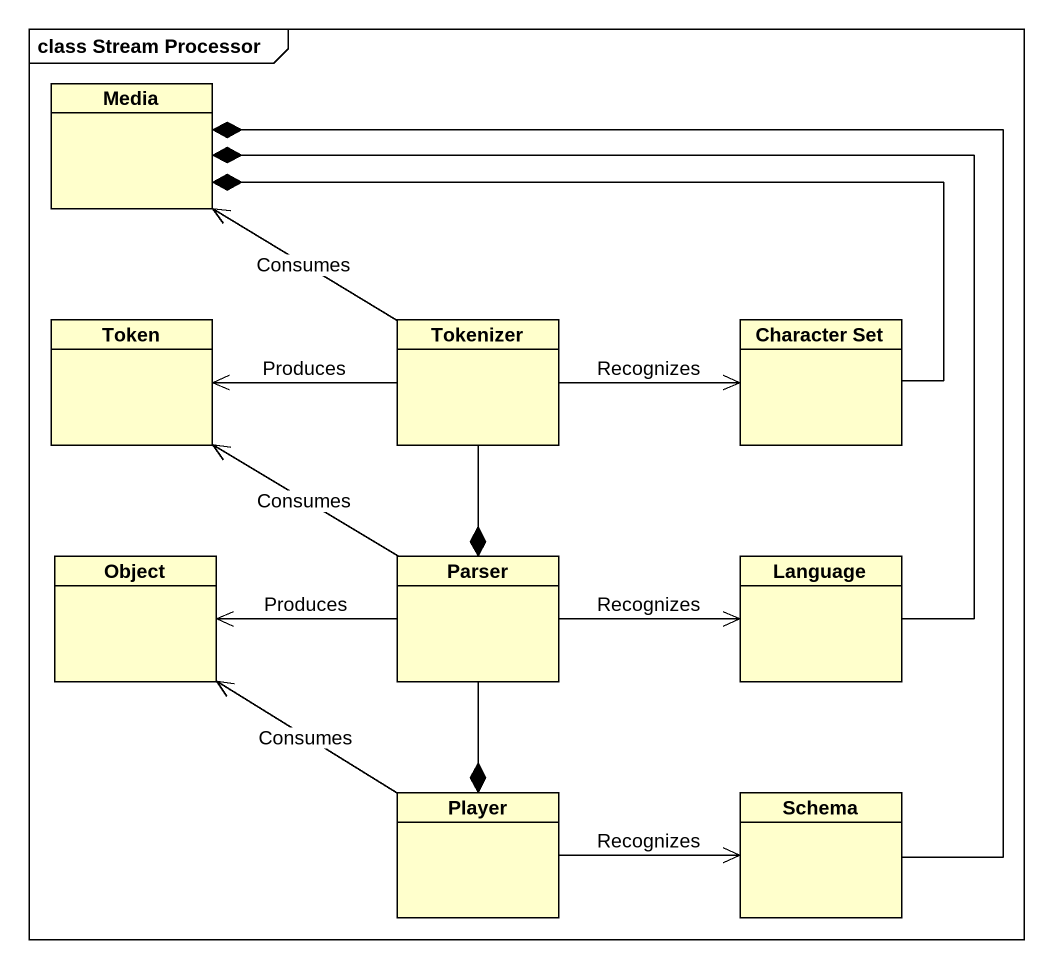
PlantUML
@startuml
mainframe class Stream Processor
hide circle
hide empty members
class Media
class Token
class Tokenizer
class "Character Set" as Character_Set
class "Object" as Object_
class Parser
class Language
class Player
class Schema
Tokenizer -up-> Media : Consumes
Tokenizer -left-> Token : Produces
Tokenizer -right-> Character_Set : Recognizes
Tokenizer --* Parser
Character_Set -left-* Media
Parser -up-> Token : Consumes
Parser -left-> Object_ : Produces
Parser -right-> Language : Recognizes
Parser --* Player
Language -up-* Media
Player -up-> Object_ : Consumes
Player -right-> Schema : Recognizes
Schema -up-* Media
@enduml
